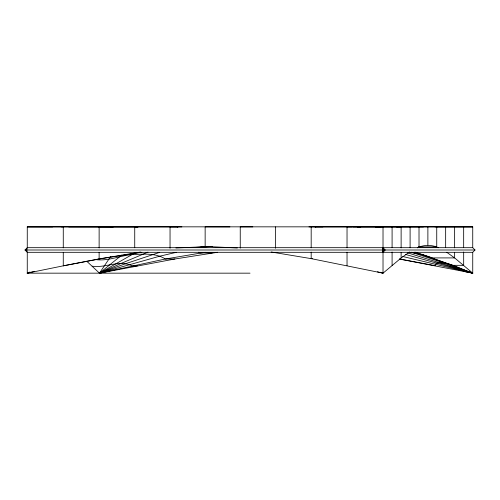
<?xml version="1.0" encoding="UTF-8"?>
<svg xmlns="http://www.w3.org/2000/svg" width="500" height="500" viewBox="0 0 500 500"><rect width="100%" height="100%" fill="white"/><g stroke="black" fill="none" stroke-linecap="round" stroke-linejoin="round"><path stroke-width="0.75" d="M250.006 273.163L27.262 273.163L27.262 252.312L26.762 250L27.262 247.681L27.269 226.838L472.738 226.838L472.738 247.681L475 250L472.738 252.312L472.744 273.163L399.6 259.106M63.269 252.344L63.263 265.837L27.256 273.163L29.887 272.15M63.269 247.844L63.275 226.85L62.675 226.85M99.125 252.331L99.125 258.881L63.263 265.837L99.856 258.888L141.869 252.288M99.125 247.963L99.131 226.856L99.862 226.856L98.975 226.863M134.731 247.756L134.738 226.863L137.406 226.869L134.787 226.869M170.044 248.306L170.044 226.869L178.062 226.881L177.231 226.881M382.519 250L383.019 247.681L385.281 250L383.019 252.312L382.519 250L25 250L27.262 252.312L472.738 252.312M383.019 252.312L383.525 250L383.019 247.681M434.963 265.65L435.588 264.031L437.1 262.931C449.75 261.519 461.056 269.606 472.744 273.163L454.637 257.913L446.781 252.312M110.538 256.65L99.488 273.163L86.706 261.206M25 250L27.262 247.681L472.738 247.681M271.156 251.988L311.181 258.637L383.025 273.163L401.125 258.006L409.544 252.013M217.65 252.281L174.894 259L99.488 273.163L121.644 255.162M205.331 252.288L165.362 259.006L99.488 273.163L135.175 252.812M417.344 247.825C423.95 244.631 431.794 244.581 438.419 247.75M176.181 252.362L159.881 256.156L99.488 273.163L120.787 263.544L147.981 252.131M34.631 271.319L27.256 273.163L28.694 272.619M99.488 273.163L125.487 263.731L159.725 252.344M30.081 272.344L27.256 273.163L30.006 272.194M27.256 273.163L30.094 272.25M140.612 252.05L99.125 258.881L99.856 258.888M198.481 247.556L202.981 246.8M175.894 247.987L212.181 246.419M195.75 247.369L212.356 246.569M397.362 226.856L396.65 226.863L400.288 226.863M360.006 226.863L357.356 226.869L360.775 226.875M322.95 226.869L314.962 226.881L315.812 226.887M418.312 246.887L436.744 246.881L436.744 226.875L472.738 226.838L308.938 226.894M61.169 226.85L61.544 226.85M61.925 226.85L62.3 226.85M68.719 226.863L181.881 226.887M110.406 226.875L113.231 226.869L99.5 226.838M352.156 226.85L347.031 226.85L347.031 247.763M353.019 226.894L423.444 226.881M437.094 226.85L434.95 226.85M137.675 226.881L27.269 226.838L52.681 226.863M383.025 250L475 250M275.575 252.537L277.1 252.537M212.244 252.938L199.981 252.944L198.731 252.219M312.369 258.637L311.181 258.637L311.181 252.138M174.894 259L165.362 259.006C155.35 252.606 142.869 254.213 131.594 254.644C119.338 255.825 107.894 261.4 95.369 259.55M137.269 265.906L132.1 265.906C119.369 259.375 105.419 268.337 92.175 266.181M380.419 226.887L375.519 226.875L383.019 226.838L383.025 273.163L377.413 271.8M229.919 226.894L205.144 226.869L205.144 246.412L237.325 247.987M252.825 226.875L240.244 226.869L240.25 248.131M138.244 226.881L136.719 226.875M134.731 252.8L137.4 252.806M408.35 252.463L413.556 252.85L423.006 254.831L452.6 265.325L463.675 265.325L463.675 252.006M399.544 258.969L434.988 265.644M463.306 271.281L472.744 273.163L447.962 263.8L414.637 252.181M402.669 256.481L472.744 273.163L443.512 262.838L411.406 252.231M405.25 254.369L472.744 273.163L407.869 252.913M380.225 272.256L383.025 273.163M415.294 252.206L432.619 257.919L454.637 257.913L454.637 252.481M463.669 226.85L463.669 247.562M454.631 226.856L454.637 247.825M445.656 226.869L445.656 247.662M427.881 226.881L427.881 245.044M419.012 226.875L419.019 246.95M410.1 226.869L410.106 247.75M401.125 226.863L401.125 247.881M401.125 252.556L401.125 258.006M392.088 226.85L392.088 247.594M392.088 252.037L392.094 265.375M347.031 252.244L347.038 265.694M311.181 226.856L311.181 247.8M275.569 226.863L275.575 248.256"/></g></svg>
